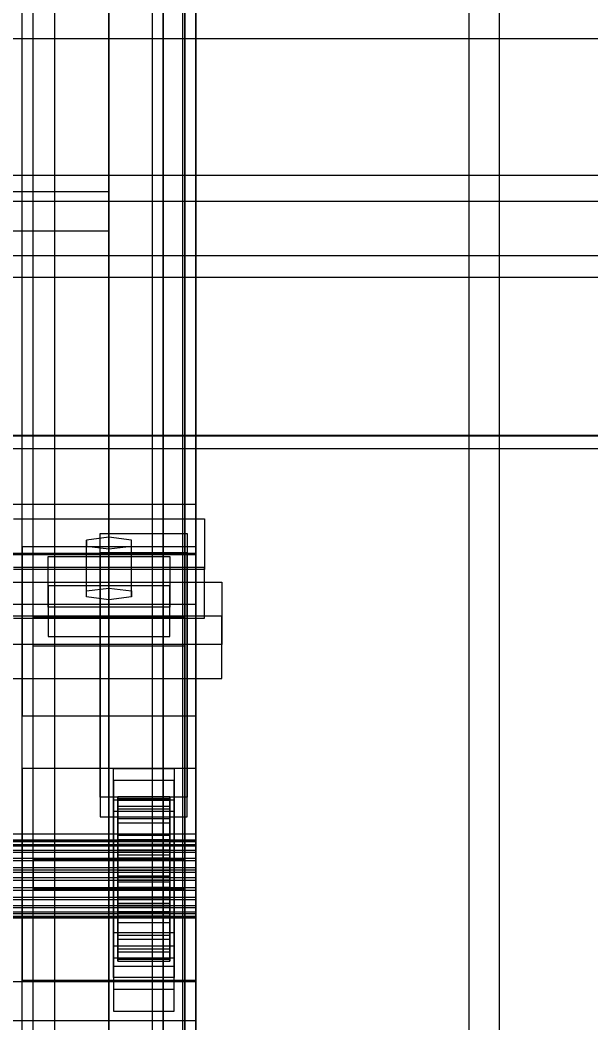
# Model space of a CAD drawing. Header units: millimetres. Extents: x -1970 to 59977, y -50268 to 6837.
# Drawn here: x 1459.5 to 1591.1, y -34735.4 to -34504.2 of the extents above; entities that cross this region are included whole.
import ezdxf

# ---------------------------------------------------------------- set-up
doc = ezdxf.new("R2010")
doc.units = ezdxf.units.MM
for name, color, linetype, lineweight in [('COTAS_P', 1, 'Continuous', 0), ('frontal_C03', 7, 'Continuous', 0), ('frontal_secador', 7, 'Continuous', 0)]:
    doc.layers.add(name, color=color, linetype=linetype, lineweight=lineweight)
doc.dimstyles.new('R19_100', dxfattribs={"dimtxt": 250, "dimasz": 150, "dimexe": 150, "dimexo": 80, "dimgap": 100, "dimtad": 1, "dimtih": 1, "dimtoh": 1, "dimdsep": 46, "dimcen": 0.09, "dimadec": 0, "dimazin": 0, "dimtfac": 1, "dimtdec": 4, "dimtofl": 0, "dimtmove": 0, "dimatfit": 3, "dimfxl": 1, "dimtolj": 1, "dimtzin": 0, "dimarcsym": 0})

# ---------------------------------------------------------------- blocks, each defined once
blk = doc.blocks.new('*D37')
at = {"layer": 'COTAS_P', "color": 0, "lineweight": -2, "transparency": 16777216}
for p, q in [((-1750, -35420), (-1750, -34450)), ((2600, -35420), (2600, -34450)), ((-1600, -34600), (2450, -34600))]:
    blk.add_line(p, q, dxfattribs=at)
at = {"layer": 'COTAS_P', "color": 0, "transparency": 16777216}
for points in [[(-1600, -34575), (-1600, -34625), (-1750, -34600)], [(2450, -34575), (2450, -34625), (2600, -34600)]]:
    blk.add_solid(points, dxfattribs=at)
at = {"layer": 'Defpoints', "color": 0, "transparency": 16777216}
for p in [(2600, -34600), (-1750, -35500), (2600, -35500)]:
    blk.add_point(p, dxfattribs=at)

msp = doc.modelspace()

# ---------------------------------------------------------------- linework, layer by layer
at = {"layer": 'frontal_C03'}
for p, q in [((1500, -32314.944), (1500, -34875.113)), ((1500, -34879.011), (1500, -32318.841)), ((1490, -35975), (1490, -32996.942)), ((1497, -35975), (1497, -32996.942)), ((1563, -35975), (1563, -32996.942)), ((1570, -35975), (1570, -32996.942)), ((1490, -35975), (1490, -33266.434)), ((1497, -35975), (1497, -33266.434)), ((1563, -35975), (1563, -33266.434)), ((1570, -35975), (1570, -33266.434)), ((1490, -35975), (1490, -33805.417)), ((1497, -35975), (1497, -33805.417)), ((1563, -35975), (1563, -33805.417)), ((1570, -35975), (1570, -33805.417)), ((1480, -34196.893), (1480, -34543.799)), ((1480, -34552.782), (1480, -34205.876)), ((1460, -34625.634), (1460, -34356.142)), ((1500, -34356.142), (1500, -34625.634)), ((1467.5, -34957.413), (1467.5, -34362.453)), ((1492.5, -34362.453), (1492.5, -34957.413)), ((1462.5, -34697.731), (1462.5, -34372.263)), ((1497.5, -34372.263), (1497.5, -34697.731)), ((1462.5, -34704.469), (1462.5, -34379)), ((1497.5, -34704.469), (1497.5, -34379)), ((1467.5, -34983.77), (1467.5, -34388.81)), ((1492.5, -34983.77), (1492.5, -34388.81)), ((1460, -34664.612), (1460, -34395.121)), ((1500, -34664.612), (1500, -34395.121)), ((1460, -34676.738), (1460, -34407.247)), ((1500, -34407.247), (1500, -34676.738)), ((1490, -35975), (1490, -34411.773)), ((1497, -35975), (1497, -34411.773)), ((1563, -35975), (1563, -34411.773)), ((1570, -35975), (1570, -34411.773)), ((1460, -34725.461), (1460, -34455.97)), ((1500, -34725.461), (1500, -34455.97)), ((1480, -34466.384), (1480, -34813.291)), ((1480, -34822.274), (1480, -34475.367)), ((1480, -34543.799), (1440, -34543.799)), ((1480, -34552.782), (1480, -34543.799)), ((1440, -34552.782), (1480, -34552.782)), ((-1500, -34615.78), (1500, -34615.78)), ((1500, -34615.78), (1500, -34627.188)), ((1500, -34615.78), (1500, -34627.473)), ((1458, -34619.168), (1502, -34619.168)), ((1502, -34619.168), (1502, -34630.396)), ((1502, -34619.168), (1502, -34630.861)), ((1480, -34623.435), (1474.804, -34624.108)), ((1478, -34627.028), (1478, -34622.536)), ((1478, -34622.536), (1498, -34622.536)), ((1478, -34683.342), (1478, -34622.536)), ((1485.196, -34624.108), (1480, -34623.435)), ((1480, -34635.128), (1480, -34623.435)), ((1498, -34622.536), (1498, -34627.028)), ((1498, -34622.536), (1498, -34683.342)), ((1500, -34625.634), (1460, -34625.634)), ((1460, -34625.634), (1460, -34664.612)), ((1460, -34895.125), (1460, -34625.634)), ((1474.804, -34624.108), (1474.804, -34625.456)), ((1474.804, -34635.802), (1474.804, -34624.108)), ((1474.804, -34625.456), (1480, -34626.129)), ((1474.804, -34637.149), (1474.804, -34625.456)), ((1480, -34626.129), (1485.196, -34625.456)), ((1485.196, -34625.456), (1485.196, -34624.108)), ((1485.196, -34635.802), (1485.196, -34624.108)), ((1485.196, -34637.149), (1485.196, -34625.456)), ((1500, -34664.612), (1500, -34625.634)), ((1500, -34625.634), (1500, -34895.125)), ((1500, -34627.188), (-1500, -34627.188)), ((1500, -34627.473), (-1500, -34627.473)), ((1466, -34634.597), (1466, -34627.86)), ((1466, -34627.86), (1494, -34627.86)), ((1466, -34639.554), (1466, -34627.86)), ((1498, -34627.028), (1478, -34627.028)), ((1478, -34627.028), (1478, -34687.834)), ((1480, -34626.129), (1480, -34637.823)), ((1494, -34627.86), (1494, -34634.597)), ((1494, -34627.86), (1494, -34639.554)), ((1498, -34687.834), (1498, -34627.028)), ((1500, -34638.882), (1500, -34627.188)), ((1500, -34638.882), (1500, -34627.473)), ((1502, -34630.396), (1458, -34630.396)), ((1502, -34630.861), (1458, -34630.861)), ((1502, -34642.09), (1502, -34630.396)), ((1502, -34642.09), (1502, -34630.861)), ((1454, -34633.787), (1506, -34633.787)), ((1494, -34634.597), (1466, -34634.597)), ((1466, -34634.597), (1466, -34646.291)), ((1494, -34646.291), (1494, -34634.597)), ((1506, -34633.787), (1506, -34648.16)), ((1506, -34633.787), (1506, -34641.583)), ((1474.804, -34635.802), (1480, -34635.128)), ((1474.804, -34637.149), (1474.804, -34635.802)), ((1480, -34637.823), (1474.804, -34637.149)), ((1480, -34635.128), (1485.196, -34635.802)), ((1485.196, -34637.149), (1480, -34637.823)), ((1485.196, -34635.802), (1485.196, -34637.149)), ((-1500, -34638.882), (1500, -34638.882)), ((1494, -34639.554), (1466, -34639.554)), ((1466, -34639.554), (1466, -34646.291)), ((1494, -34646.291), (1494, -34639.554)), ((1506, -34641.583), (1454, -34641.583)), ((1462.5, -34648.492), (1462.5, -34641.754)), ((1462.5, -34641.754), (1497.5, -34641.754)), ((1462.5, -34967.223), (1462.5, -34641.754)), ((1497.5, -34641.754), (1497.5, -34648.492)), ((1497.5, -34641.754), (1497.5, -34967.223)), ((1506, -34655.955), (1506, -34641.583)), ((1458, -34642.09), (1502, -34642.09)), ((1466, -34646.291), (1494, -34646.291)), ((1506, -34648.16), (1454, -34648.16)), ((1497.5, -34648.492), (1462.5, -34648.492)), ((1462.5, -34973.96), (1462.5, -34648.492)), ((1497.5, -34973.96), (1497.5, -34648.492)), ((1506, -34655.955), (1506, -34648.16)), ((1454, -34655.955), (1506, -34655.955)), ((1460, -34664.612), (1500, -34664.612)), ((1460, -34934.104), (1460, -34664.612)), ((1500, -34934.104), (1500, -34664.612)), ((1500, -34676.738), (1460, -34676.738)), ((1460, -34676.738), (1460, -34725.461)), ((1460, -34946.23), (1460, -34676.738)), ((1481, -34679.445), (1481, -34676.75)), ((1481, -34676.75), (1495, -34676.75)), ((1481, -34717.677), (1481, -34676.75)), ((1495, -34676.75), (1495, -34679.445)), ((1495, -34676.75), (1495, -34717.677)), ((1500, -34725.461), (1500, -34676.738)), ((1500, -34676.738), (1500, -34946.23)), ((1495, -34679.445), (1481, -34679.445)), ((1481, -34679.445), (1481, -34720.372)), ((1495, -34720.372), (1495, -34679.445)), ((1498, -34683.342), (1478, -34683.342)), ((1478, -34683.342), (1478, -34687.834)), ((1482, -34693.159), (1482, -34683.166)), ((1482, -34683.166), (1482, -34683.986)), ((1482, -34683.166), (1494, -34683.166)), ((1482, -34683.639), (1482, -34683.166)), ((1494, -34683.986), (1494, -34683.166)), ((1494, -34683.166), (1494, -34693.159)), ((1494, -34683.166), (1494, -34683.639)), ((1498, -34687.834), (1498, -34683.342)), ((1481, -34686.631), (1481, -34683.936)), ((1481, -34683.936), (1495, -34683.936)), ((1481, -34724.863), (1481, -34683.936)), ((1482, -34693.384), (1482, -34683.639)), ((1482, -34683.639), (1494, -34683.639)), ((1482, -34685.374), (1482, -34683.639)), ((1482, -34693.548), (1482, -34683.986)), ((1482, -34683.986), (1482, -34686.045)), ((1482, -34683.986), (1494, -34683.986)), ((1482, -34694.206), (1482, -34685.374)), ((1482, -34685.374), (1494, -34685.374)), ((1482, -34688.253), (1482, -34685.374)), ((1494, -34683.639), (1494, -34693.384)), ((1494, -34683.639), (1494, -34685.374)), ((1494, -34686.045), (1494, -34683.986)), ((1494, -34683.986), (1494, -34693.548)), ((1494, -34685.374), (1494, -34694.206)), ((1494, -34685.374), (1494, -34688.253)), ((1495, -34683.936), (1495, -34686.631)), ((1495, -34683.936), (1495, -34724.863)), ((1478, -34687.834), (1498, -34687.834)), ((1495, -34686.631), (1481, -34686.631)), ((1481, -34686.631), (1481, -34727.558)), ((1482, -34694.523), (1482, -34686.045)), ((1482, -34686.045), (1482, -34689.201)), ((1482, -34686.045), (1494, -34686.045)), ((1494, -34689.201), (1494, -34686.045)), ((1494, -34686.045), (1494, -34694.523)), ((1495, -34727.558), (1495, -34686.631)), ((1482, -34695.569), (1482, -34688.253)), ((1482, -34688.253), (1494, -34688.253)), ((1482, -34692.079), (1482, -34688.253)), ((1482, -34696.018), (1482, -34689.201)), ((1482, -34689.201), (1482, -34693.24)), ((1482, -34689.201), (1494, -34689.201)), ((1494, -34688.253), (1494, -34695.569)), ((1494, -34688.253), (1494, -34692.079)), ((1494, -34693.24), (1494, -34689.201)), ((1494, -34689.201), (1494, -34696.018)), ((-1500, -34691.736), (1500, -34691.736)), ((1482, -34697.382), (1482, -34692.079)), ((1482, -34692.079), (1494, -34692.079)), ((1482, -34696.592), (1482, -34692.079)), ((1494, -34692.079), (1494, -34697.382)), ((1494, -34692.079), (1494, -34696.592)), ((1500, -34691.736), (1500, -34700.719)), ((1500, -34691.736), (1500, -34725.842)), ((-1500, -34693.159), (1500, -34693.159)), ((-1500, -34693.384), (1500, -34693.384)), ((-1500, -34693.548), (1500, -34693.548)), ((-1500, -34694.206), (1500, -34694.206)), ((-1500, -34694.523), (1500, -34694.523)), ((1482, -34693.548), (1482, -34693.159)), ((1494, -34693.159), (1482, -34693.159)), ((1482, -34693.159), (1482, -34693.384)), ((1482, -34697.932), (1482, -34693.24)), ((1482, -34693.24), (1482, -34697.887)), ((1482, -34693.24), (1494, -34693.24)), ((1494, -34693.384), (1482, -34693.384)), ((1482, -34693.384), (1482, -34694.206)), ((1482, -34694.523), (1482, -34693.548)), ((1494, -34693.548), (1482, -34693.548)), ((1494, -34694.206), (1482, -34694.206)), ((1482, -34694.206), (1482, -34695.569)), ((1482, -34696.018), (1482, -34694.523)), ((1494, -34694.523), (1482, -34694.523)), ((1494, -34693.159), (1494, -34693.548)), ((1494, -34693.384), (1494, -34693.159)), ((1494, -34697.887), (1494, -34693.24)), ((1494, -34693.24), (1494, -34697.932)), ((1494, -34694.206), (1494, -34693.384)), ((1494, -34693.548), (1494, -34694.523)), ((1494, -34695.569), (1494, -34694.206)), ((1494, -34694.523), (1494, -34696.018)), ((1500, -34693.548), (1500, -34693.159)), ((1500, -34693.159), (1500, -34693.384)), ((1500, -34693.384), (1500, -34694.206)), ((1500, -34694.523), (1500, -34693.548)), ((1500, -34694.206), (1500, -34695.569)), ((1500, -34696.018), (1500, -34694.523)), ((-1500, -34695.569), (1500, -34695.569)), ((-1500, -34696.018), (1500, -34696.018)), ((-1500, -34697.382), (1500, -34697.382)), ((1494, -34695.569), (1482, -34695.569)), ((1482, -34695.569), (1482, -34697.382)), ((1482, -34697.932), (1482, -34696.018)), ((1494, -34696.018), (1482, -34696.018)), ((1482, -34699.519), (1482, -34696.592)), ((1482, -34696.592), (1494, -34696.592)), ((1482, -34701.483), (1482, -34696.592)), ((1494, -34697.382), (1482, -34697.382)), ((1482, -34697.382), (1482, -34699.519)), ((1494, -34697.382), (1494, -34695.569)), ((1494, -34696.018), (1494, -34697.932)), ((1494, -34696.592), (1494, -34699.519)), ((1494, -34696.592), (1494, -34701.483)), ((1494, -34699.519), (1494, -34697.382)), ((1500, -34695.569), (1500, -34697.382)), ((1500, -34697.932), (1500, -34696.018)), ((1500, -34697.382), (1500, -34699.519)), ((-1500, -34697.932), (1500, -34697.932)), ((-1500, -34699.519), (1500, -34699.519)), ((1497.5, -34697.731), (1462.5, -34697.731)), ((1462.5, -34697.731), (1462.5, -34704.469)), ((1482, -34697.887), (1482, -34700.133)), ((1494, -34697.887), (1482, -34697.887)), ((1482, -34697.887), (1482, -34702.824)), ((1482, -34700.133), (1482, -34697.932)), ((1494, -34697.932), (1482, -34697.932)), ((1494, -34699.519), (1482, -34699.519)), ((1482, -34699.519), (1482, -34701.836)), ((1494, -34700.133), (1494, -34697.887)), ((1494, -34702.824), (1494, -34697.887)), ((1494, -34697.932), (1494, -34700.133)), ((1494, -34701.836), (1494, -34699.519)), ((1497.5, -34704.469), (1497.5, -34697.731)), ((1500, -34700.133), (1500, -34697.932)), ((1500, -34699.519), (1500, -34701.836)), ((1500, -34700.133), (-1500, -34700.133)), ((1500, -34700.719), (-1500, -34700.719)), ((-1500, -34701.836), (1500, -34701.836)), ((1482, -34700.133), (1494, -34700.133)), ((1482, -34702.471), (1482, -34700.133)), ((1482, -34701.836), (1482, -34701.483)), ((1482, -34701.483), (1494, -34701.483)), ((1482, -34706.421), (1482, -34701.483)), ((1494, -34701.836), (1482, -34701.836)), ((1482, -34701.836), (1482, -34704.175)), ((1494, -34700.133), (1494, -34702.471)), ((1494, -34701.483), (1494, -34701.836)), ((1494, -34701.483), (1494, -34706.421)), ((1494, -34704.175), (1494, -34701.836)), ((1500, -34702.471), (1500, -34700.133)), ((1500, -34734.825), (1500, -34700.719)), ((1500, -34701.836), (1500, -34704.175)), ((-1500, -34702.471), (1500, -34702.471)), ((-1500, -34704.175), (1500, -34704.175)), ((1482, -34704.789), (1482, -34702.471)), ((1482, -34702.471), (1482, -34702.824)), ((1494, -34702.471), (1482, -34702.471)), ((1482, -34702.824), (1482, -34707.716)), ((1482, -34702.824), (1494, -34702.824)), ((1482, -34704.175), (1482, -34706.421)), ((1494, -34704.175), (1482, -34704.175)), ((1482, -34704.175), (1482, -34706.376)), ((1494, -34702.824), (1494, -34702.471)), ((1494, -34702.471), (1494, -34704.789)), ((1494, -34707.716), (1494, -34702.824)), ((1494, -34706.421), (1494, -34704.175)), ((1494, -34706.376), (1494, -34704.175)), ((1500, -34704.789), (1500, -34702.471)), ((1500, -34704.175), (1500, -34706.376)), ((-1500, -34704.789), (1500, -34704.789)), ((-1500, -34706.376), (1500, -34706.376)), ((1462.5, -34704.469), (1497.5, -34704.469)), ((1482, -34706.926), (1482, -34704.789)), ((1482, -34704.789), (1482, -34707.716)), ((1494, -34704.789), (1482, -34704.789)), ((1482, -34706.376), (1482, -34711.067)), ((1494, -34706.376), (1482, -34706.376)), ((1482, -34706.376), (1482, -34708.289)), ((1482, -34706.421), (1494, -34706.421)), ((1482, -34711.067), (1482, -34706.421)), ((1494, -34707.716), (1494, -34704.789)), ((1494, -34704.789), (1494, -34706.926)), ((1494, -34711.067), (1494, -34706.376)), ((1494, -34708.289), (1494, -34706.376)), ((1494, -34706.421), (1494, -34711.067)), ((1500, -34706.926), (1500, -34704.789)), ((1500, -34706.376), (1500, -34708.289)), ((-1500, -34706.926), (1500, -34706.926)), ((-1500, -34708.289), (1500, -34708.289)), ((-1500, -34708.738), (1500, -34708.738)), ((1482, -34708.738), (1482, -34706.926)), ((1482, -34706.926), (1482, -34712.229)), ((1494, -34706.926), (1482, -34706.926)), ((1482, -34707.716), (1482, -34712.229)), ((1482, -34707.716), (1494, -34707.716)), ((1482, -34708.289), (1482, -34715.106)), ((1494, -34708.289), (1482, -34708.289)), ((1482, -34708.289), (1482, -34709.784)), ((1482, -34710.102), (1482, -34708.738)), ((1482, -34708.738), (1482, -34716.055)), ((1494, -34708.738), (1482, -34708.738)), ((1494, -34712.229), (1494, -34706.926)), ((1494, -34706.926), (1494, -34708.738)), ((1494, -34712.229), (1494, -34707.716)), ((1494, -34715.106), (1494, -34708.289)), ((1494, -34709.784), (1494, -34708.289)), ((1494, -34716.055), (1494, -34708.738)), ((1494, -34708.738), (1494, -34710.102)), ((1500, -34708.738), (1500, -34706.926)), ((1500, -34708.289), (1500, -34709.784)), ((1500, -34710.102), (1500, -34708.738)), ((-1500, -34709.784), (1500, -34709.784)), ((-1500, -34710.102), (1500, -34710.102)), ((-1500, -34710.76), (1500, -34710.76)), ((-1500, -34710.924), (1500, -34710.924)), ((-1500, -34711.148), (1500, -34711.148)), ((1482, -34709.784), (1482, -34718.263)), ((1494, -34709.784), (1482, -34709.784)), ((1482, -34709.784), (1482, -34710.76)), ((1482, -34710.924), (1482, -34710.102)), ((1482, -34710.102), (1482, -34718.933)), ((1494, -34710.102), (1482, -34710.102)), ((1482, -34710.76), (1482, -34720.322)), ((1494, -34710.76), (1482, -34710.76)), ((1482, -34710.76), (1482, -34711.148)), ((1482, -34711.148), (1482, -34710.924)), ((1482, -34710.924), (1482, -34720.669)), ((1494, -34710.924), (1482, -34710.924)), ((1482, -34711.067), (1494, -34711.067)), ((1482, -34715.106), (1482, -34711.067)), ((1482, -34711.148), (1482, -34721.142)), ((1494, -34711.148), (1482, -34711.148)), ((1494, -34718.263), (1494, -34709.784)), ((1494, -34710.76), (1494, -34709.784)), ((1494, -34718.933), (1494, -34710.102)), ((1494, -34710.102), (1494, -34710.924)), ((1494, -34720.322), (1494, -34710.76)), ((1494, -34711.148), (1494, -34710.76)), ((1494, -34720.669), (1494, -34710.924)), ((1494, -34710.924), (1494, -34711.148)), ((1494, -34711.067), (1494, -34715.106)), ((1494, -34721.142), (1494, -34711.148)), ((1500, -34709.784), (1500, -34710.76)), ((1500, -34710.924), (1500, -34710.102)), ((1500, -34710.76), (1500, -34711.148)), ((1500, -34711.148), (1500, -34710.924)), ((1482, -34712.229), (1482, -34716.055)), ((1482, -34712.229), (1494, -34712.229)), ((1494, -34716.055), (1494, -34712.229)), ((1481, -34724.859), (1481, -34714.529)), ((1481, -34714.529), (1495, -34714.529)), ((1481, -34722.324), (1481, -34714.529)), ((1482, -34715.106), (1494, -34715.106)), ((1482, -34718.263), (1482, -34715.106)), ((1494, -34715.106), (1494, -34718.263)), ((1495, -34714.529), (1495, -34724.859)), ((1495, -34714.529), (1495, -34722.324)), ((1495, -34717.677), (1481, -34717.677)), ((1481, -34717.677), (1481, -34720.372)), ((1482, -34716.055), (1482, -34718.933)), ((1482, -34716.055), (1494, -34716.055)), ((1494, -34718.933), (1494, -34716.055)), ((1495, -34720.372), (1495, -34717.677)), ((1481, -34720.372), (1495, -34720.372)), ((1482, -34718.263), (1494, -34718.263)), ((1482, -34720.322), (1482, -34718.263)), ((1482, -34718.933), (1482, -34720.669)), ((1482, -34718.933), (1494, -34718.933)), ((1482, -34720.322), (1494, -34720.322)), ((1482, -34721.142), (1482, -34720.322)), ((1494, -34718.263), (1494, -34720.322)), ((1494, -34720.669), (1494, -34718.933)), ((1494, -34720.322), (1494, -34721.142)), ((1495, -34722.324), (1481, -34722.324)), ((1481, -34722.324), (1481, -34732.655)), ((1482, -34720.669), (1482, -34721.142)), ((1482, -34720.669), (1494, -34720.669)), ((1482, -34721.142), (1494, -34721.142)), ((1494, -34721.142), (1494, -34720.669)), ((1495, -34732.655), (1495, -34722.324)), ((1481, -34724.859), (1481, -34732.655)), ((1495, -34724.863), (1481, -34724.863)), ((1481, -34724.863), (1481, -34727.558)), ((1495, -34732.655), (1495, -34724.859)), ((1495, -34727.558), (1495, -34724.863)), ((1500, -34725.842), (-1500, -34725.842)), ((1460, -34725.461), (1500, -34725.461)), ((1460, -34994.953), (1460, -34725.461)), ((1500, -34994.953), (1500, -34725.461)), ((1500, -34734.825), (1500, -34725.842)), ((1481, -34727.558), (1495, -34727.558)), ((1481, -34732.655), (1495, -34732.655)), ((-1500, -34734.825), (1500, -34734.825))]:
    msp.add_line(p, q, dxfattribs=at)
at = {"layer": 'frontal_secador'}
for p, q in [((1325, -34508.5), (2125, -34508.5)), ((1400, -34540), (2200, -34540)), ((1400, -34546), (2200, -34546)), ((1325, -34558.5), (2125, -34558.5)), ((1325, -34563.5), (2125, -34563.5)), ((1400, -34600), (1790, -34600)), ((1400, -34603), (1790, -34603))]:
    msp.add_line(p, q, dxfattribs=at)

# ---------------------------------------------------------------- dimensions: what is measured, and where the dimension line sits
at = {"layer": 'COTAS_P'}
dim = msp.add_aligned_dim(p1=(-1750, -35500), p2=(2600, -35500), distance=900, text='<> P', dimstyle='R19_100', dxfattribs=at)
dim.commit()
dim.dimension.update_dxf_attribs({"geometry": '*D37', "text_midpoint": (425, -34600)})

doc.saveas('drawing.dxf')
